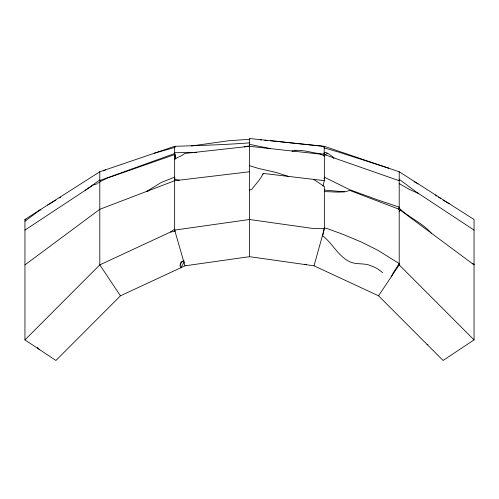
<?xml version="1.0" encoding="UTF-8"?>
<svg xmlns="http://www.w3.org/2000/svg" width="499" height="499" viewBox="0 0 499 499"><rect width="100%" height="100%" fill="white"/><g stroke="black" fill="none" stroke-linecap="round" stroke-linejoin="round"><path stroke-width="0.75" d="M263.048 174.432L263.179 173.403L324.35 180.663L324.35 154.578L399.2 180.719M196.824 152.401L174.65 152.731L175.785 158.395M324.069 178.779L324.35 177.182L349.525 189.626L377.755 199.937L399.2 207.122L398.277 209.399M323.015 186.214L324.35 180.663M323.34 232.596L322.697 235.821C332.821 243.612 338.147 256.411 350.179 261.963C356.872 264.838 364.663 262.736 371.481 266.004C375.504 267.283 379.44 269.828 382.614 272.697M323.633 231.205L323.92 229.808M324.063 229.122L324.35 227.737L328.354 228.985L343.038 234.38L361.189 241.953L377.787 250.261L399.2 263.553L393.075 273.078L391.16 276.926M313.703 179.447L324.35 186.495L324.35 228.773L314.027 265.817L378.554 295.807L443.075 360.478L474.05 339.9L474.05 219.498L399.2 171.768L324.35 146.307L324.019 147.829M324.007 155.694L324.35 146.388L249.5 138.522L249.5 256.679L314.027 265.817M324.119 147.436L324.35 146.388L270.296 140.674M324.044 153.58C324.387 149.675 332.172 156.505 334.037 157.965L333.557 158.302M324.013 156.093L324.35 154.578M184.412 261.931L180.619 267.844L180.102 265.243L181.031 261.925M324.344 155.9L320.37 154.141L249.5 146.307L184.761 153.461L182.073 155.376L174.65 159.006M398.77 209.231L399.2 208.22L399.2 171.768M474.05 264.882L400.285 210.104L399.2 211.526M180.102 265.243L181.299 262.742L183.476 260.64M473.794 264.695L474.05 264.245L472.179 263.491M378.554 295.807L399.2 264.882L399.2 209.299L349.78 190.431C341.609 193.325 332.789 191.504 324.35 191.678M263.179 173.403C260.466 179.584 255.725 183.975 251.827 189.277L249.5 190.188M399.138 183.582L409.292 189.383L418.667 193.562M249.5 256.679L184.973 265.817L120.446 295.807L55.925 360.478L24.95 339.9L99.8 264.882L170.496 232.029L174.65 229.135L175.03 231.411L170.496 232.029M325.573 154.871L327.157 153.293M85.179 190.362L99.8 179.983L100.586 181.686M24.95 264.882L99.8 209.299L174.65 180.719L249.5 171.768M24.95 221.157L40.631 209.499L40.93 210.135M24.95 230.095L93.612 184.805L97.274 183.757M24.95 339.9L24.95 219.498L99.8 171.768L174.65 146.307L174.981 147.804M53.362 201.615L47.63 205.033M59.524 197.91L60.741 197.161M400.285 210.104L399.643 210.322M53.948 201.253L55.826 200.143M103.524 170.914L105.663 169.772M120.446 295.807L99.8 264.882L99.8 181.773L107.285 178.106L174.65 154.578L175.667 159.125M269.996 148.764L270.377 148.615L249.5 144.323M249.5 142.864C224.581 144.76 199.6 145.508 174.65 146.319L174.65 153.517L99.8 180.551L100.118 181.262M181.655 261.701L184.175 260.79M97.891 183.058L99.8 182.372M274.855 141.56L276.253 141.117M154.403 153.193L174.65 147.461M324.35 154.091C314.227 153.804 304.396 149.451 294.26 150.467L294.092 150.966L291.977 150.997L292.345 151.266M244.111 146.899L249.5 145.827M191.46 145.958L229.047 140.693L249.5 139.327M184.973 265.817L174.65 230.095L249.5 219.498L312.031 228.349L324.35 228.773M304.359 264.451L306.498 264.252M388.16 168.175L388.621 168.169L338.702 152.114L324.35 147.947M417.463 183.769L418.093 183.813L414.095 181.705M249.5 139.159L249.856 139.19M344.659 191.872L324.381 190.082M264.738 140.207L267.476 140.437M260.135 139.82L261.495 139.945M148.078 191.373L146.725 191.385L161.046 182.578L174.65 177.133L174.912 178.561M179.328 180.164L174.65 179.291L174.65 154.578M288.622 176.446L283.058 174.725C273.084 171.02 262.387 170.016 252.338 166.547L249.5 165.668M427.044 344.41L428.036 344.803M443.012 200.143L449.219 203.667M174.65 146.319L175.03 146.694M438.465 197.142L440.424 198.402M474.05 230.095L416.484 192.121L399.2 179.291M320.37 154.141L321.256 154.784M399.2 208.22C409.03 217.707 422.329 222.866 431.329 233.158M37.319 347.541L39.309 349.437M399.2 264.882L474.05 339.9M24.95 219.498L25.929 220.677M435.558 194.953L436.351 196.088M295.551 150.162L295.895 150.748M174.65 153.517L175.748 158.607M174.65 179.291L174.793 180.127M174.65 180.719L174.65 230.095M99.8 171.768L99.8 180.551"/></g></svg>
